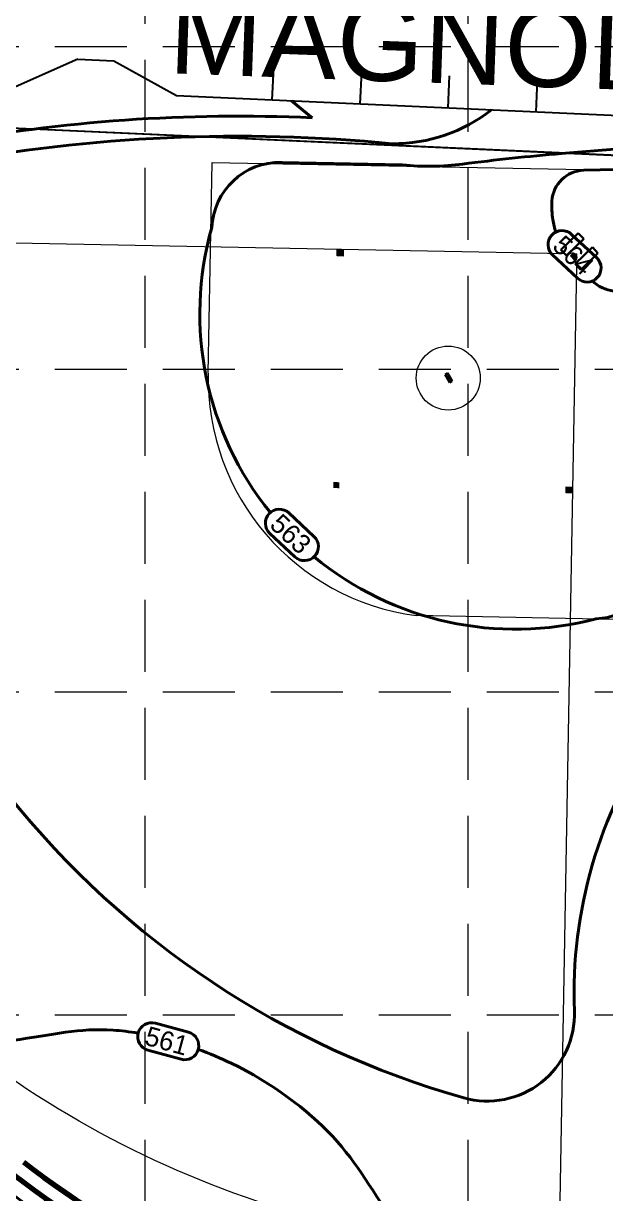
# Model space of a CAD drawing. Header units: feet. Extents: x 10084 to 13321, y 3329 to 8503.
# Drawn here: x 11349.4 to 11494.9, y 5064.4 to 5356.9 of the extents above; entities that cross this region are included whole.
import ezdxf
from ezdxf.enums import TextEntityAlignment as Align

# ---------------------------------------------------------------- set-up
doc = ezdxf.new("R2010")
doc.units = ezdxf.units.FT
doc.header["$LTSCALE"] = 40
doc.header["$MEASUREMENT"] = 0
for name, pattern in [('( Dashdot )', [1.001, 0.5, -0.25, 0.001, -0.25]), ('DASHED', [0.75, 0.5, -0.25]), ('HIDDEN', [0.375, 0.25, -0.125])]:
    doc.linetypes.add(name, pattern=pattern)
for name, color, linetype in [('CURB', 4, 'Continuous'), ('GRID', 254, 'DASHED'), ('Level 1', 7, 'Continuous'), ('Level 8', 7, 'Continuous'), ('NAME', 6, 'Continuous'), ('ROW', 3, '( Dashdot )')]:
    doc.layers.add(name, color=color, linetype=linetype)
doc.styles.get("Standard").update_dxf_attribs({"font": 'ARIAL.TTF'})
doc.styles.add('Style-CB101', font='CB101.shx')
doc.styles.add('Style-CHAR_FAST_FONT', font='CHAR_FAST_FONT.shx')

msp = doc.modelspace()

# ---------------------------------------------------------------- linework, layer by layer
at = {"layer": 'CURB', "color": 7}
for p, q in [((11363.04, 5348), (11346.69, 5340.74)), ((11363.04, 5348), (11372.03, 5347.6)), ((11372.03, 5347.6), (11387.65, 5338.88)), ((11411.62, 5337.79), (11411.99, 5345.78)), ((11433.6, 5336.8), (11433.96, 5344.79)), ((11455.58, 5335.8), (11455.94, 5343.79)), ((11477.56, 5334.8), (11477.92, 5342.79)), ((11387.65, 5338.88), (11567.46, 5330.72))]:
    msp.add_line(p, q, dxfattribs=at)
at = {"layer": 'GRID', "color": 252, "linetype": 'HIDDEN', "lineweight": 0, "ltscale": 1.8}
for p, q in [((11379.88, 3736.83), (11379.88, 8418.16)), ((11460.59, 3736.82), (11460.59, 8418.16)), ((10169.24, 5351.19), (13236.21, 5351.19)), ((10169.24, 5270.48), (13236.21, 5270.48)), ((10169.24, 5189.77), (13236.21, 5189.77)), ((10169.24, 5109.06), (13236.21, 5109.06))]:
    msp.add_line(p, q, dxfattribs=at)
at = {"layer": 'Level 1', "color": 35, "linetype": 'Continuous', "lineweight": 40}
msp.add_line((11421.58, 5333.32), (11416.39, 5337.58), dxfattribs=at)
at = {"layer": 'Level 1', "color": 35, "linetype": 'Continuous', "lineweight": 40, "flags": 128}
for points in [[(11466.39, 5335.31, -0.170186), (11441.69, 5326.85), (11441.69, 5326.85), (11441.69, 5326.85), (11441.69, 5326.85, 0.071532), (11329.34, 5321.82, -0.108601), (11260.47, 5318.38), (11260.47, 5318.38, 0.073024), (11250.71, 5317.87)], [(11422.09, 5223.58, 0.242083), (11492.55, 5208.09, 0.368046), (11507.79, 5221.78), (11507.79, 5221.78), (11508.9, 5275.01), (11508.9, 5275.01, -0.102283), (11513.53, 5295.29, 0.247874), (11512.43, 5314.48, 0.082025), (11504.7, 5323.52, 0.225532), (11497.17, 5325.5), (11497.17, 5325.5), (11483.92, 5324.39), (11483.92, 5324.39, 0.011787), (11459.2, 5321.75), (11459.2, 5321.75, -0.057821), (11444.19, 5321.53), (11444.19, 5321.53), (11413.95, 5322.19), (11413.95, 5322.19, 0.407616), (11396.51, 5305.87, 0.244348), (11411.15, 5234.62)], [(11491.55, 5292.53, 0.303337), (11502.92, 5290.88, 0.272457), (11509.32, 5300.37), (11509.76, 5305.44), (11509.76, 5305.44, 0.245757), (11507.55, 5310.73), (11507.55, 5310.73), (11499.83, 5319.11), (11497.62, 5320.43), (11489.45, 5320.21), (11489.45, 5320.21, 0.390066), (11481.5, 5312.49, 0.051935), (11481.73, 5307.86), (11481.73, 5307.86, 0.043135), (11482.49, 5304.69)], [(11487.9, 5293.21), (11481.64, 5299.07), (11481.64, 5299.07, -1), (11486.43, 5304.18), (11486.43, 5304.18), (11492.69, 5298.32), (11492.69, 5298.32, -1), (11487.9, 5293.21)], [(11527.02, 5278.07), (11520.64, 5260.02), (11520.64, 5260.02, 0.132139), (11518.51, 5232.4), (11518.51, 5232.4, -0.200054), (11507.33, 5179.65, 0.16204), (11487.12, 5110.07, -0.509416), (11459.48, 5088.3), (11459.48, 5088.3, -0.157082), (11345.72, 5163.93)], [(11417.25, 5223.55), (11410.99, 5229.41), (11410.99, 5229.41, -1), (11415.78, 5234.52), (11415.78, 5234.52), (11422.04, 5228.66), (11422.04, 5228.66, -1), (11417.25, 5223.55)], [(11388.82, 5097.95), (11380.55, 5100.22), (11380.55, 5100.22), (11380.55, 5100.22, -1), (11382.41, 5106.97), (11382.41, 5106.97), (11382.41, 5106.97), (11390.68, 5104.7), (11390.68, 5104.7), (11390.68, 5104.7, -1), (11388.82, 5097.95)]]:
    msp.add_lwpolyline(points, format="xyb", dxfattribs=at)
at = {"layer": 'Level 1', "color": 35, "linetype": 'Continuous', "lineweight": 40}
msp.add_arc((11403.04, 4933.66), 400.09, 87.3442, 100.7508, dxfattribs=at)
at = {"layer": 'Level 1', "color": 5, "linetype": 'Continuous', "lineweight": 70}
for radius in [192, 196]:
    msp.add_arc((11467.73, 5223.46), radius, 231.9626, 262.3987, dxfattribs=at)
at = {"layer": 'Level 1', "color": 5, "linetype": 'Continuous', "lineweight": 40, "extrusion": (0, 0, -1)}
msp.add_arc((-11467.73, 5223.46), 200, 277.6013, 308.0374, dxfattribs=at)
at = {"layer": 'Level 1', "color": 5, "linetype": 'Continuous', "lineweight": 40}
msp.add_open_spline([(11300.12, 5115.89), (11321.48, 5100.03), (11350.94, 5102.34), (11364.68, 5106.21), (11375.91, 5104.84), (11378.1, 5104.46)], degree=3, knots=[0, 0, 0, 0, 0.44831, 0.89662, 1, 1, 1, 1], dxfattribs=at)
at = {"layer": 'Level 1', "color": 35, "linetype": 'Continuous', "lineweight": 40}
msp.add_open_spline([(11393.13, 5100.42), (11395.91, 5099.4), (11408.95, 5093.95), (11429.49, 5078.64), (11437.61, 5063.06), (11446.81, 5050.34), (11449.05, 5047.65)], degree=3, knots=[0, 0, 0, 0, 0.105913, 0.498263, 0.890613, 1, 1, 1, 1], dxfattribs=at)
at = {"layer": 'Level 8', "color": 7, "linetype": 'Continuous', "lineweight": 0}
for p, q in [((11395.6, 5269.52), (11396.61, 5322.19)), ((11396.61, 5322.19), (11498.26, 5320.25)), ((11427.84, 5298.78), (11427.87, 5300.28)), ((11429.34, 5298.75), (11427.84, 5298.78)), ((11427.87, 5300.28), (11429.37, 5300.25)), ((11429.37, 5300.25), (11429.34, 5298.75)), ((11486.13, 5298.82), (11487.17, 5297.74)), ((11487.17, 5297.74), (11487.72, 5298.26)), ((11395.6, 5269.52), (11395.6, 5269.52)), ((11485.04, 5239.55), (11485.07, 5241.04)), ((11485.07, 5241.04), (11486.57, 5241.02)), ((11486.57, 5241.02), (11486.54, 5239.52)), ((11486.54, 5239.52), (11485.04, 5239.55)), ((11507.43, 5207.68), (11447.55, 5208.88)), ((11447.55, 5208.88), (11447.55, 5208.88))]:
    msp.add_line(p, q, dxfattribs=at)
at = {"layer": 'Level 8', "color": 7, "linetype": 'Continuous', "lineweight": 30}
for p, q in [((11483.77, 5300.33), (11488.1, 5304.49)), ((11488.1, 5304.49), (11489.48, 5303.05)), ((11489.48, 5303.05), (11485.16, 5298.89)), ((11485.16, 5298.89), (11483.77, 5300.33)), ((11487.31, 5296.79), (11491.64, 5300.95)), ((11493.02, 5299.51), (11488.7, 5295.35)), ((11491.64, 5300.95), (11493.02, 5299.51)), ((11488.7, 5295.35), (11487.31, 5296.79)), ((11455.44, 5269.49), (11454.84, 5269.16)), ((11454.84, 5269.16), (11455.96, 5267.16)), ((11456.56, 5267.49), (11455.44, 5269.49)), ((11455.96, 5267.16), (11456.56, 5267.49))]:
    msp.add_line(p, q, dxfattribs=at)
at = {"layer": 'Level 8', "color": 7, "linetype": 'Continuous', "lineweight": 0, "extrusion": (0, 0, -1)}
for p, q in [((11484.74, 5299.32), (11237.78, 5304.03)), ((11486.13, 5298.82), (11486.67, 5299.34)), ((11486.67, 5299.34), (11487.74, 5299.33)), ((11487.72, 5298.26), (11487.74, 5299.33)), ((11487.65, 5296.44), (11483.21, 5049.37))]:
    msp.add_line(p, q, dxfattribs=at)
at = {"layer": 'Level 8', "color": 7, "linetype": 'Continuous', "lineweight": 13}
msp.add_circle((11455.59, 5268.26), 8, dxfattribs=at)
at = {"layer": 'Level 8', "color": 7, "linetype": 'Continuous', "lineweight": 0, "extrusion": (0, 0, -1)}
msp.add_arc((-11487.74, 5299.33), 250, 271.0363, 1.0799, dxfattribs=at)
at = {"layer": 'Level 8', "color": 7, "linetype": 'Continuous', "lineweight": 0}
msp.add_arc((11455.43, 5268.19), 59.84, 178.7292, 262.4417, dxfattribs=at)
for points in [[(11428.61, 5299.51), (11427.85, 5298.78), (11427.88, 5300.28)], [(11428.61, 5299.51), (11427.88, 5300.28), (11429.38, 5300.25)], [(11487.72, 5298.26), (11486.68, 5299.35), (11487.18, 5297.74)], [(11427.65, 5241.48), (11426.89, 5240.75), (11426.92, 5242.25)], [(11427.65, 5241.48), (11426.92, 5242.25), (11428.42, 5242.22)], [(11485.81, 5240.28), (11485.04, 5239.55), (11485.07, 5241.05)], [(11485.81, 5240.28), (11485.07, 5241.05), (11486.57, 5241.02)]]:
    msp.add_solid(points, dxfattribs=at)
at = {"layer": 'Level 8', "color": 7, "linetype": 'Continuous', "lineweight": 0, "extrusion": (0, 0, -1)}
for points in [[(-11428.61, 5299.51), (-11429.35, 5298.75), (-11427.85, 5298.78)], [(-11428.61, 5299.51), (-11429.38, 5300.25), (-11429.35, 5298.75)], [(-11486.14, 5298.82), (-11487.18, 5297.74), (-11486.68, 5299.35)], [(-11486.68, 5299.35), (-11487.72, 5298.26), (-11487.74, 5299.33)], [(-11427.65, 5241.48), (-11428.39, 5240.72), (-11426.89, 5240.75)], [(-11427.65, 5241.48), (-11428.42, 5242.22), (-11428.39, 5240.72)], [(-11485.81, 5240.28), (-11486.54, 5239.52), (-11485.04, 5239.55)], [(-11485.81, 5240.28), (-11486.57, 5241.02), (-11486.54, 5239.52)]]:
    msp.add_solid(points, dxfattribs=at)
at = {"layer": 'ROW', "color": 7, "linetype": 'Continuous'}
for p in [(11759.22, 5312.02), (11627.44, 5317.99)]:
    msp.add_line(p, (11093.39, 5342.21), dxfattribs=at)

# ---------------------------------------------------------------- texts
at = {"layer": 'Level 1', "color": 35, "linetype": 'Continuous', "lineweight": 40}
for s, rotation, style, p in [('564', 316.8665, 'Style-CB101', (11484.62, 5304.36)), ('563', 316.8665, 'Style-CB101', (11413.97, 5234.7)), ('561', 344.621, 'Style-CHAR_FAST_FONT', (11380.73, 5106.29))]:
    msp.add_text(s, height=4.8, rotation=rotation, dxfattribs=dict(at, style=style)).set_placement(p, align=Align.TOP_LEFT)
at = {"layer": 'NAME', "color": 7}
msp.add_text('MAGNOLIA BOULEVARD', height=20, rotation=357.9259, dxfattribs=at).set_placement((11385.94, 5354.47), align=Align.MIDDLE_LEFT)

doc.saveas('drawing.dxf')
